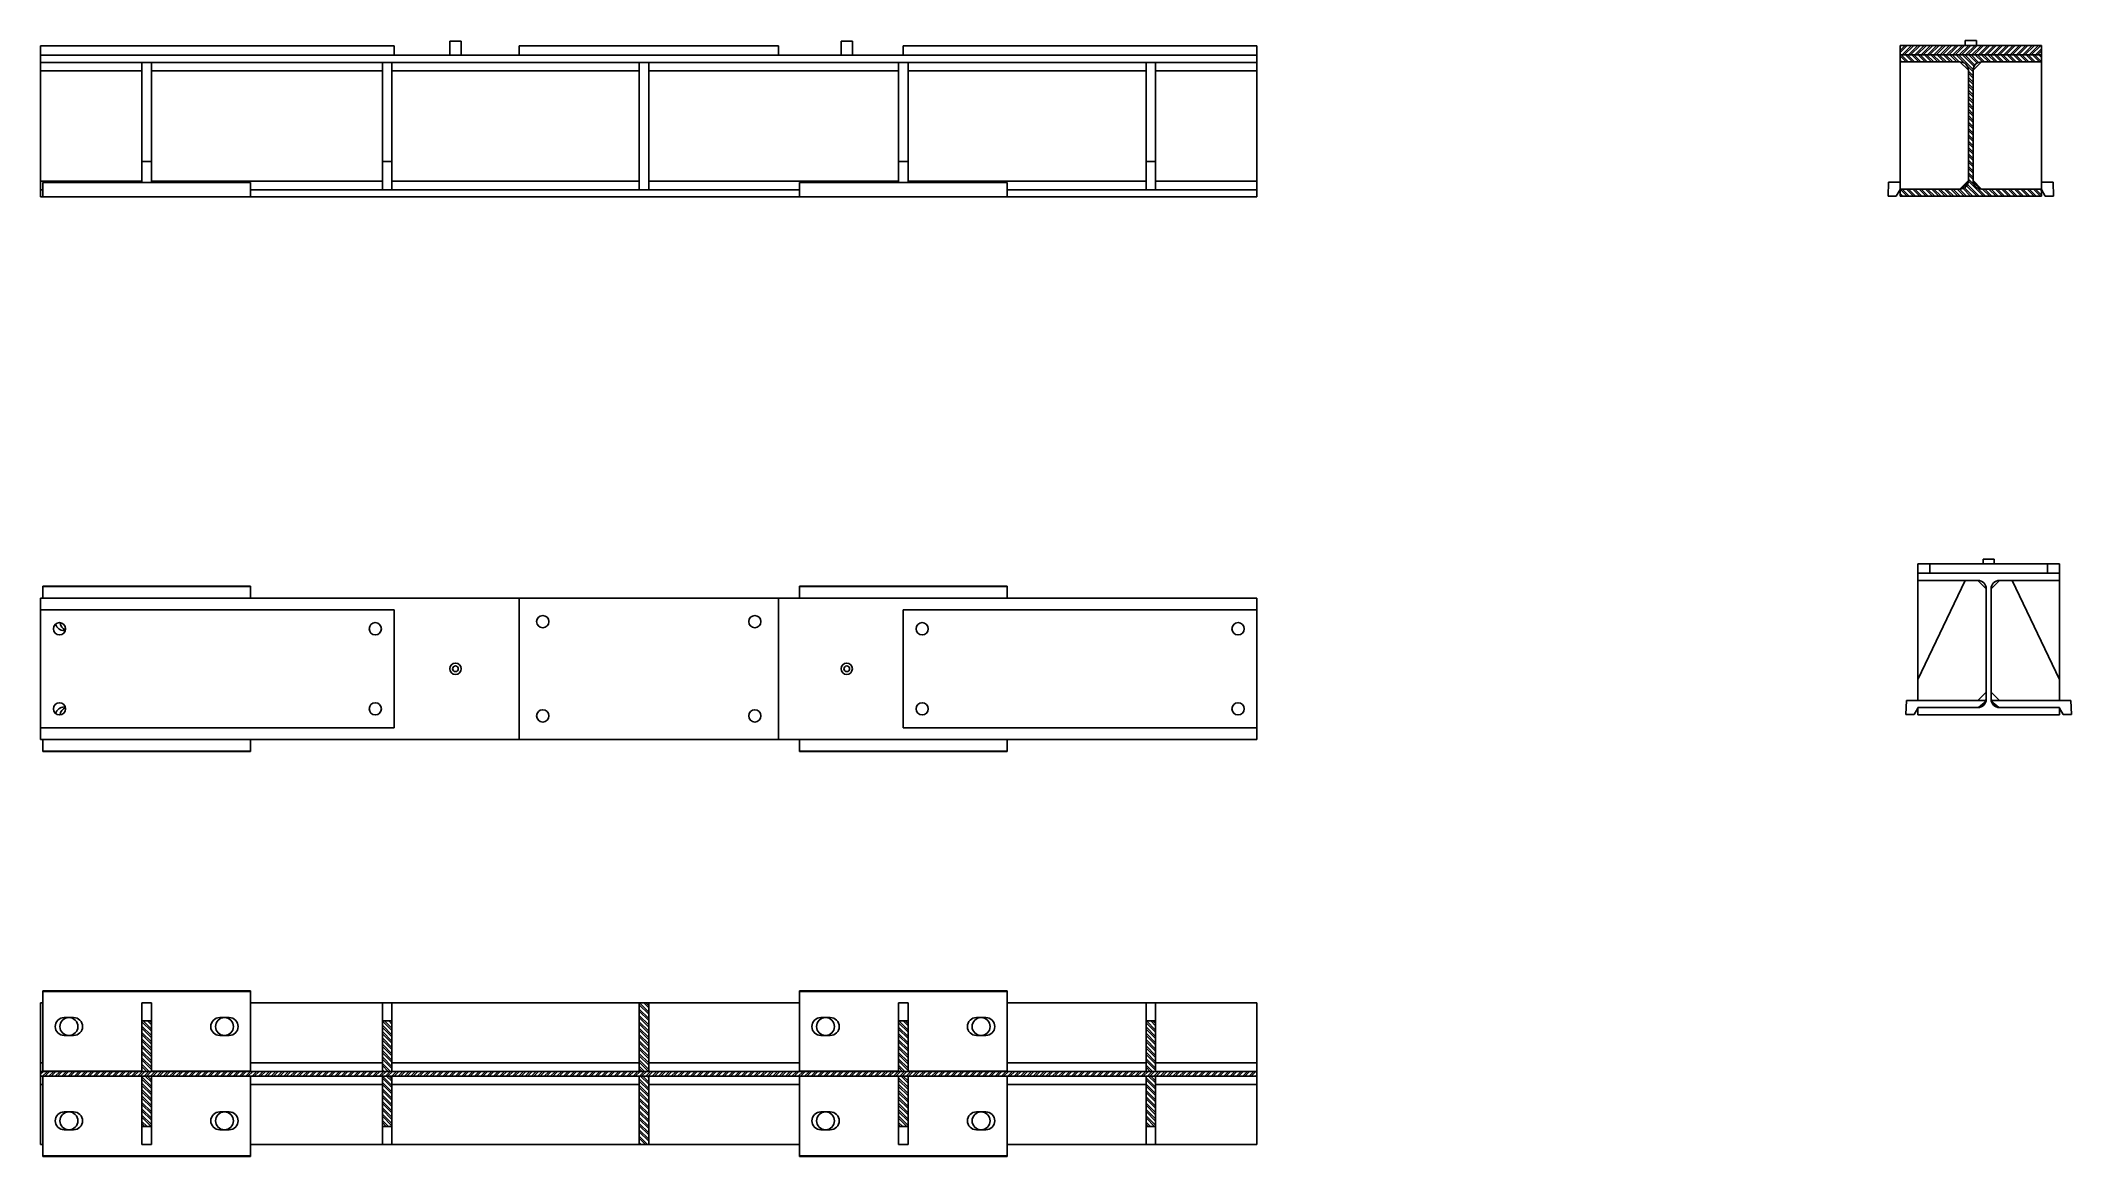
# Model space of a CAD drawing. Header units: millimetres. Extents: x 1968 to 6276, y 3418 to 5785.
import ezdxf

# ---------------------------------------------------------------- set-up
doc = ezdxf.new("R2010")
doc.units = ezdxf.units.MM

msp = doc.modelspace()

# ---------------------------------------------------------------- hatches: boundary and pattern name
at = {"linetype": 'Continuous', "lineweight": 18}
h = msp.add_hatch(dxfattribs=at)
h.set_pattern_fill('ANSI32', angle=3e-322, style=0)
h.paths.add_polyline_path([(6212.4, 5755.1), (6212.4, 5775.1), (5912.4, 5775.1), (5912.4, 5755.1)], flags=0)
h = msp.add_hatch(dxfattribs=at)
h.set_pattern_fill('ANSI32', angle=90, style=0)
edge = h.paths.add_edge_path(flags=0)
edge.add_line((5912.4, 5755.1), (5912.4, 5740.1))
edge.add_line((5912.4, 5740.1), (6039.4, 5740.1))
edge.add_arc((6039.4, 5722.1), 18, 0, 90, ccw=False)
edge.add_line((6057.4, 5722.1), (6057.4, 5488.1))
edge.add_arc((6039.4, 5488.1), 18, 270, 360, ccw=False)
edge.add_line((6039.4, 5470.1), (5912.4, 5470.1))
edge.add_line((5912.4, 5470.1), (5912.4, 5455.1))
edge.add_line((5912.4, 5455.1), (6212.4, 5455.1))
edge.add_line((6212.4, 5455.1), (6212.4, 5470.1))
edge.add_line((6212.4, 5470.1), (6085.4, 5470.1))
edge.add_arc((6085.4, 5488.1), 18, 180, 270, ccw=False)
edge.add_line((6067.4, 5488.1), (6067.4, 5722.1))
edge.add_arc((6085.4, 5722.1), 18, 90, 180, ccw=False)
edge.add_line((6085.4, 5740.1), (6212.4, 5740.1))
edge.add_line((6212.4, 5740.1), (6212.4, 5755.1))
edge.add_line((6212.4, 5755.1), (5912.4, 5755.1))
h = msp.add_hatch(dxfattribs=at)
h.set_pattern_fill('ANSI32', angle=90, style=0)
h.paths.add_polyline_path([(2203, 3598.7), (2203, 3705.6), (2183, 3705.6), (2183, 3598.7)], flags=0)
h = msp.add_hatch(dxfattribs=at)
h.set_pattern_fill('ANSI32', angle=90, style=0)
h.paths.add_polyline_path([(2713, 3705.6), (2693, 3705.6), (2693, 3598.7), (2713, 3598.7)], flags=0)
h = msp.add_hatch(dxfattribs=at)
h.set_pattern_fill('ANSI32', angle=90, style=0)
h.paths.add_polyline_path([(3258, 3743.7), (3238, 3743.7), (3238, 3598.7), (3258, 3598.7)], flags=0)
h = msp.add_hatch(dxfattribs=at)
h.set_pattern_fill('ANSI32', angle=90, style=0)
h.paths.add_polyline_path([(3808, 3598.7), (3808, 3705.6), (3788, 3705.6), (3788, 3598.7)], flags=0)
h = msp.add_hatch(dxfattribs=at)
h.set_pattern_fill('ANSI32', angle=90, style=0)
h.paths.add_polyline_path([(4333, 3705.6), (4313, 3705.6), (4313, 3598.7), (4333, 3598.7)], flags=0)
h = msp.add_hatch(dxfattribs=at)
h.set_pattern_fill('ANSI32', style=0)
h.paths.add_polyline_path([(1968, 3588.7), (4548, 3588.7), (4548, 3598.7), (1968, 3598.7)], flags=0)
h = msp.add_hatch(dxfattribs=at)
h.set_pattern_fill('ANSI32', angle=90, style=0)
h.paths.add_polyline_path([(2183, 3588.7), (2183, 3481.8), (2203, 3481.8), (2203, 3588.7)], flags=0)
h = msp.add_hatch(dxfattribs=at)
h.set_pattern_fill('ANSI32', angle=90, style=0)
h.paths.add_polyline_path([(2693, 3481.8), (2713, 3481.8), (2713, 3588.7), (2693, 3588.7)], flags=0)
h = msp.add_hatch(dxfattribs=at)
h.set_pattern_fill('ANSI32', angle=90, style=0)
h.paths.add_polyline_path([(3238, 3443.7), (3258, 3443.7), (3258, 3588.7), (3238, 3588.7)], flags=0)
h = msp.add_hatch(dxfattribs=at)
h.set_pattern_fill('ANSI32', angle=90, style=0)
h.paths.add_polyline_path([(3788, 3588.7), (3788, 3481.8), (3808, 3481.8), (3808, 3588.7)], flags=0)
h = msp.add_hatch(dxfattribs=at)
h.set_pattern_fill('ANSI32', angle=90, style=0)
h.paths.add_polyline_path([(4313, 3481.8), (4333, 3481.8), (4333, 3588.7), (4313, 3588.7)], flags=0)

# ---------------------------------------------------------------- linework, layer by layer
at = {"color": 7, "linetype": 'Continuous', "lineweight": 25}
for p, q in [((1968, 5773.9), (1968, 5753.9)), ((1968, 5773.9), (2718, 5773.9)), ((2718, 5773.9), (2718, 5753.9)), ((2836, 5783.9), (2836, 5753.9)), ((2836, 5783.9), (2860, 5783.9)), ((2860, 5753.9), (2860, 5783.9)), ((2983, 5773.9), (2983, 5753.9)), ((2983, 5773.9), (3533, 5773.9)), ((3533, 5773.9), (3533, 5753.9)), ((3666, 5783.9), (3666, 5753.9)), ((3666, 5783.9), (3690, 5783.9)), ((3690, 5753.9), (3690, 5783.9)), ((3798, 5773.9), (4548, 5773.9)), ((3798, 5773.9), (3798, 5753.9)), ((4548, 5773.9), (4548, 5753.9)), ((5912.4, 5775.1), (5912.4, 5755.1)), ((5912.4, 5775.1), (6212.4, 5775.1)), ((6050.4, 5785.1), (6050.4, 5775.1)), ((6050.4, 5785.1), (6062.4, 5785.1)), ((6062.4, 5785.1), (6074.4, 5785.1)), ((6074.4, 5775.1), (6074.4, 5785.1)), ((6212.4, 5755.1), (6212.4, 5775.1)), ((1968, 5738.9), (1968, 5753.9)), ((1968, 5753.9), (4548, 5753.9)), ((1968, 5738.9), (4548, 5738.9)), ((1968, 5720.9), (1968, 5738.9)), ((2183, 5528.9), (2183, 5738.9)), ((2203, 5528.9), (2203, 5738.9)), ((2693, 5528.9), (2693, 5738.9)), ((2713, 5528.9), (2713, 5738.9)), ((2983, 5753.9), (3533, 5753.9)), ((3238, 5738.9), (3258, 5738.9)), ((3238, 5468.9), (3238, 5738.9)), ((3258, 5468.9), (3258, 5738.9)), ((3788, 5528.9), (3788, 5738.9)), ((3808, 5528.9), (3808, 5738.9)), ((4313, 5528.9), (4313, 5738.9)), ((4333, 5528.9), (4333, 5738.9)), ((4548, 5738.9), (4548, 5753.9)), ((4548, 5720.9), (4548, 5738.9)), ((6212.4, 5755.1), (5912.4, 5755.1)), ((5912.4, 5755.1), (5912.4, 5740.1)), ((5912.4, 5740.1), (6039.4, 5740.1)), ((5912.4, 5470.1), (5912.4, 5740.1)), ((6039.4, 5740.1), (6057.4, 5722.1)), ((6085.4, 5740.1), (6067.4, 5722.1)), ((6085.4, 5740.1), (6212.4, 5740.1)), ((6212.4, 5740.1), (6212.4, 5755.1)), ((6212.4, 5470.1), (6212.4, 5740.1)), ((1968, 5486.9), (1968, 5720.9)), ((1968, 5720.9), (2183, 5720.9)), ((2203, 5720.9), (2693, 5720.9)), ((2713, 5720.9), (3238, 5720.9)), ((3258, 5720.9), (3788, 5720.9)), ((3808, 5720.9), (4313, 5720.9)), ((4333, 5720.9), (4548, 5720.9)), ((4548, 5486.9), (4548, 5720.9)), ((6057.4, 5722.1), (6057.4, 5488.1)), ((6067.4, 5488.1), (6067.4, 5722.1)), ((2183, 5483.9), (2183, 5528.9)), ((2183, 5528.9), (2203, 5528.9)), ((2203, 5483.9), (2203, 5528.9)), ((2693, 5528.9), (2713, 5528.9)), ((2693, 5468.9), (2693, 5528.9)), ((2713, 5468.9), (2713, 5528.9)), ((3788, 5528.9), (3808, 5528.9)), ((3788, 5483.9), (3788, 5528.9)), ((3808, 5483.9), (3808, 5528.9)), ((4313, 5528.9), (4333, 5528.9)), ((4313, 5468.9), (4313, 5528.9)), ((4333, 5468.9), (4333, 5528.9)), ((1968, 5468.9), (1968, 5486.9)), ((1968, 5486.9), (2183, 5486.9)), ((2413, 5483.9), (1973, 5483.9)), ((1973, 5454), (1973, 5483.9)), ((2203, 5486.9), (2693, 5486.9)), ((2413, 5454), (2413, 5483.9)), ((2713, 5486.9), (3238, 5486.9)), ((3258, 5486.9), (3788, 5486.9)), ((4018, 5483.9), (3578, 5483.9)), ((3578, 5454), (3578, 5483.9)), ((3808, 5486.9), (4313, 5486.9)), ((4018, 5454), (4018, 5483.9)), ((4333, 5486.9), (4548, 5486.9)), ((4548, 5468.9), (4548, 5486.9)), ((5886.9, 5455.2), (5887.9, 5485.1)), ((5887.9, 5485.1), (5912.4, 5485.1)), ((6057.4, 5488.1), (6039.4, 5470.1)), ((6056.9, 5483.9), (6040.6, 5470.2)), ((6054.4, 5485.1), (6057.1, 5485.1)), ((6067.4, 5488.1), (6085.4, 5470.1)), ((6070.4, 5485.1), (6067.6, 5485.1)), ((6067.9, 5483.9), (6084.1, 5470.2)), ((6236.9, 5485.1), (6212.4, 5485.1)), ((6237.8, 5455.2), (6236.9, 5485.1)), ((1968, 5468.9), (1973, 5468.9)), ((1968, 5453.9), (1968, 5468.9)), ((1968, 5453.9), (4548, 5453.9)), ((2413, 5454), (1973, 5454)), ((2413, 5468.9), (3578, 5468.9)), ((2693, 5468.9), (2713, 5468.9)), ((3238, 5468.9), (3258, 5468.9)), ((4018, 5454), (3578, 5454)), ((4018, 5468.9), (4548, 5468.9)), ((4313, 5468.9), (4333, 5468.9)), ((4548, 5453.9), (4548, 5468.9)), ((5904.3, 5455.2), (5886.9, 5455.2)), ((5912.4, 5469.1), (5904.3, 5455.2)), ((5912.4, 5470.1), (5912.4, 5455.1)), ((6039.4, 5470.1), (5912.4, 5470.1)), ((5912.4, 5455.1), (6212.4, 5455.1)), ((6212.4, 5470.1), (6085.4, 5470.1)), ((6212.4, 5455.1), (6212.4, 5470.1)), ((6212.4, 5469.1), (6220.4, 5455.2)), ((6220.4, 5455.2), (6237.8, 5455.2)), ((5950.3, 4675.2), (5950.3, 4655.2)), ((5950.3, 4675.2), (5975.3, 4675.2)), ((5950.3, 4655.2), (5950.3, 4640.2)), ((6250.3, 4655.2), (5950.3, 4655.2)), ((5975.3, 4675.2), (5975.3, 4655.2)), ((5975.3, 4675.2), (6225.3, 4675.2)), ((5975.3, 4655.2), (6225.3, 4655.2)), ((6088.3, 4685.2), (6088.3, 4675.2)), ((6088.3, 4685.2), (6100.3, 4685.2)), ((6100.3, 4685.2), (6112.3, 4685.2)), ((6112.3, 4675.2), (6112.3, 4685.2)), ((6225.3, 4675.2), (6250.3, 4675.2)), ((6225.3, 4675.2), (6225.3, 4655.2)), ((6250.3, 4675.2), (6250.3, 4655.2)), ((6250.3, 4640.2), (6250.3, 4655.2)), ((1973, 4628.1), (1973, 4627.2)), ((1973, 4628.1), (2413, 4628.1)), ((1973, 4627.2), (2413, 4627.2)), ((1973, 4627.2), (1973, 4602.6)), ((2413, 4628.1), (2413, 4627.2)), ((2413, 4627.2), (2413, 4602.6)), ((3578, 4628.1), (3578, 4627.2)), ((3578, 4628.1), (4018, 4628.1)), ((3578, 4627.2), (4018, 4627.2)), ((3578, 4627.2), (3578, 4602.6)), ((4018, 4628.1), (4018, 4627.2)), ((4018, 4627.2), (4018, 4602.6)), ((5950.3, 4430.2), (6050.3, 4640.2)), ((5950.3, 4430.2), (5950.3, 4640.2)), ((5950.3, 4640.2), (6077.3, 4640.2)), ((6077.3, 4640.2), (6095.3, 4622.2)), ((6095.3, 4622.2), (6095.3, 4388.2)), ((6123.3, 4640.2), (6105.3, 4622.2)), ((6105.3, 4388.2), (6105.3, 4622.2)), ((6123.3, 4640.2), (6250.3, 4640.2)), ((6250.3, 4430.2), (6150.3, 4640.2)), ((6250.3, 4430.2), (6250.3, 4640.2)), ((1968, 4577.6), (1968, 4602.6)), ((1968, 4602.6), (2983, 4602.6)), ((1968, 4577.6), (1968, 4327.6)), ((2718, 4577.6), (1968, 4577.6)), ((2718, 4327.6), (2718, 4577.6)), ((3533, 4602.6), (2983, 4602.6)), ((2983, 4602.6), (2983, 4302.6)), ((3533, 4602.6), (4548, 4602.6)), ((3533, 4302.6), (3533, 4602.6)), ((4548, 4577.6), (3798, 4577.6)), ((3798, 4577.6), (3798, 4327.6)), ((4548, 4577.6), (4548, 4602.6)), ((4548, 4327.6), (4548, 4577.6)), ((2018, 4533.6), (2020.3, 4533.6)), ((5950.3, 4385.2), (5950.3, 4430.2)), ((6077.3, 4385.2), (6095.3, 4403.2)), ((6105.3, 4403.2), (6123.3, 4385.2)), ((6250.3, 4385.2), (6250.3, 4430.2)), ((2020.3, 4371.6), (2018, 4371.6)), ((5924.9, 4355.3), (5925.8, 4385.2)), ((5942.3, 4355.3), (5924.9, 4355.3)), ((5925.8, 4385.2), (6095.1, 4385.2)), ((5950.3, 4369.2), (5942.3, 4355.3)), ((5950.3, 4370.2), (5950.3, 4355.2)), ((6077.3, 4370.2), (5950.3, 4370.2)), ((5950.3, 4355.2), (6250.3, 4355.2)), ((6094.8, 4384), (6078.6, 4370.2)), ((6095.3, 4388.2), (6092.3, 4385.2)), ((6105.3, 4388.2), (6108.3, 4385.2)), ((6274.8, 4385.2), (6105.6, 4385.2)), ((6105.8, 4384), (6122.1, 4370.2)), ((6250.3, 4370.2), (6123.3, 4370.2)), ((6250.3, 4355.2), (6250.3, 4370.2)), ((6250.3, 4369.2), (6258.3, 4355.3)), ((6258.3, 4355.3), (6275.8, 4355.3)), ((6275.8, 4355.3), (6274.8, 4385.2)), ((1968, 4302.6), (1968, 4327.6)), ((1968, 4327.6), (2718, 4327.6)), ((3798, 4327.6), (4548, 4327.6)), ((4548, 4302.6), (4548, 4327.6)), ((1968, 4302.6), (2983, 4302.6)), ((1973, 4278.1), (1973, 4302.6)), ((2413, 4278.1), (1973, 4278.1)), ((1973, 4277.2), (1973, 4278.1)), ((2413, 4277.2), (1973, 4277.2)), ((2413, 4278.1), (2413, 4302.6)), ((2413, 4277.2), (2413, 4278.1)), ((2983, 4302.6), (3533, 4302.6)), ((3533, 4302.6), (4548, 4302.6)), ((3578, 4278.1), (3578, 4302.6)), ((4018, 4278.1), (3578, 4278.1)), ((3578, 4277.2), (3578, 4278.1)), ((4018, 4277.2), (3578, 4277.2)), ((4018, 4278.1), (4018, 4302.6)), ((4018, 4277.2), (4018, 4278.1)), ((1973, 3769.2), (1973, 3768.2)), ((1973, 3769.2), (2413, 3769.2)), ((1973, 3768.2), (2413, 3768.2)), ((1973, 3768.2), (1973, 3599)), ((2413, 3769.2), (2413, 3768.2)), ((2413, 3768.2), (2413, 3599)), ((3578, 3769.2), (3578, 3768.2)), ((3578, 3769.2), (4018, 3769.2)), ((3578, 3768.2), (4018, 3768.2)), ((3578, 3768.2), (3578, 3599)), ((4018, 3769.2), (4018, 3768.2)), ((4018, 3768.2), (4018, 3599)), ((1968, 3743.7), (1973, 3743.7)), ((1968, 3616.7), (1968, 3743.7)), ((2038, 3712.7), (2018, 3712.7)), ((2203, 3743.7), (2183, 3743.7)), ((2183, 3743.7), (2183, 3705.6)), ((2183, 3598.7), (2183, 3705.6)), ((2203, 3705.6), (2183, 3705.6)), ((2203, 3743.7), (2203, 3705.6)), ((2203, 3598.7), (2203, 3705.6)), ((2368, 3712.7), (2348, 3712.7)), ((2413, 3743.7), (2693, 3743.7)), ((2713, 3743.7), (2693, 3743.7)), ((2693, 3743.7), (2693, 3705.6)), ((2693, 3705.6), (2693, 3598.7)), ((2713, 3705.6), (2693, 3705.6)), ((2713, 3743.7), (2713, 3705.6)), ((2713, 3743.7), (3238, 3743.7)), ((2713, 3705.6), (2713, 3598.7)), ((3238, 3743.7), (3238, 3598.7)), ((3258, 3743.7), (3238, 3743.7)), ((3258, 3743.7), (3258, 3598.7)), ((3258, 3743.7), (3578, 3743.7)), ((3643, 3712.7), (3623, 3712.7)), ((3808, 3743.7), (3788, 3743.7)), ((3788, 3743.7), (3788, 3705.6)), ((3788, 3598.7), (3788, 3705.6)), ((3808, 3705.6), (3788, 3705.6)), ((3808, 3743.7), (3808, 3705.6)), ((3808, 3598.7), (3808, 3705.6)), ((3973, 3712.7), (3953, 3712.7)), ((4018, 3743.7), (4313, 3743.7)), ((4333, 3743.7), (4313, 3743.7)), ((4313, 3743.7), (4313, 3705.6)), ((4313, 3705.6), (4313, 3598.7)), ((4333, 3705.6), (4313, 3705.6)), ((4333, 3743.7), (4333, 3705.6)), ((4333, 3743.7), (4548, 3743.7)), ((4333, 3705.6), (4333, 3598.7)), ((4548, 3616.7), (4548, 3743.7)), ((2018, 3674.7), (2038, 3674.7)), ((2348, 3674.7), (2368, 3674.7)), ((3623, 3674.7), (3643, 3674.7)), ((3953, 3674.7), (3973, 3674.7)), ((1968, 3598.7), (1968, 3616.7)), ((1968, 3616.7), (1973, 3616.7)), ((4548, 3598.7), (1968, 3598.7)), ((1968, 3588.7), (1968, 3598.7)), ((1968, 3588.7), (4548, 3588.7)), ((1968, 3570.7), (1968, 3588.7)), ((1973, 3599), (2183, 3599)), ((2183, 3588.5), (1973, 3588.5)), ((1973, 3419.2), (1973, 3588.5)), ((2183, 3598.7), (2203, 3598.7)), ((2203, 3588.7), (2183, 3588.7)), ((2183, 3588.7), (2183, 3481.8)), ((2203, 3599), (2413, 3599)), ((2203, 3588.7), (2203, 3481.8)), ((2413, 3588.5), (2203, 3588.5)), ((2413, 3616.7), (2693, 3616.7)), ((2413, 3419.2), (2413, 3588.5)), ((2693, 3598.7), (2713, 3598.7)), ((2713, 3588.7), (2693, 3588.7)), ((2693, 3481.8), (2693, 3588.7)), ((2713, 3616.7), (3238, 3616.7)), ((2713, 3481.8), (2713, 3588.7)), ((3238, 3598.7), (3258, 3598.7)), ((3238, 3443.7), (3238, 3588.7)), ((3258, 3588.7), (3238, 3588.7)), ((3258, 3616.7), (3578, 3616.7)), ((3258, 3443.7), (3258, 3588.7)), ((3578, 3599), (3788, 3599)), ((3788, 3588.5), (3578, 3588.5)), ((3578, 3419.2), (3578, 3588.5)), ((3788, 3598.7), (3808, 3598.7)), ((3808, 3588.7), (3788, 3588.7)), ((3788, 3588.7), (3788, 3481.8)), ((3808, 3599), (4018, 3599)), ((3808, 3588.7), (3808, 3481.8)), ((4018, 3588.5), (3808, 3588.5)), ((4018, 3616.7), (4313, 3616.7)), ((4018, 3419.2), (4018, 3588.5)), ((4313, 3598.7), (4333, 3598.7)), ((4313, 3481.8), (4313, 3588.7)), ((4333, 3588.7), (4313, 3588.7)), ((4333, 3616.7), (4548, 3616.7)), ((4333, 3481.8), (4333, 3588.7)), ((4548, 3598.7), (4548, 3616.7)), ((4548, 3588.7), (4548, 3598.7)), ((4548, 3570.7), (4548, 3588.7)), ((1968, 3443.7), (1968, 3570.7)), ((1968, 3570.7), (1973, 3570.7)), ((2413, 3570.7), (2693, 3570.7)), ((2713, 3570.7), (3238, 3570.7)), ((3258, 3570.7), (3578, 3570.7)), ((4018, 3570.7), (4313, 3570.7)), ((4333, 3570.7), (4548, 3570.7)), ((4548, 3443.7), (4548, 3570.7)), ((2038, 3512.7), (2018, 3512.7)), ((2368, 3512.7), (2348, 3512.7)), ((3643, 3512.7), (3623, 3512.7)), ((3973, 3512.7), (3953, 3512.7)), ((2018, 3474.7), (2038, 3474.7)), ((2183, 3481.8), (2203, 3481.8)), ((2183, 3443.7), (2183, 3481.8)), ((2203, 3443.7), (2203, 3481.8)), ((2348, 3474.7), (2368, 3474.7)), ((2693, 3481.8), (2713, 3481.8)), ((2693, 3443.7), (2693, 3481.8)), ((2713, 3443.7), (2713, 3481.8)), ((3623, 3474.7), (3643, 3474.7)), ((3788, 3481.8), (3808, 3481.8)), ((3788, 3443.7), (3788, 3481.8)), ((3808, 3443.7), (3808, 3481.8)), ((3953, 3474.7), (3973, 3474.7)), ((4313, 3481.8), (4333, 3481.8)), ((4313, 3443.7), (4313, 3481.8)), ((4333, 3443.7), (4333, 3481.8)), ((1968, 3443.7), (1973, 3443.7)), ((2413, 3419.2), (1973, 3419.2)), ((1973, 3418.3), (1973, 3419.2)), ((2413, 3418.3), (1973, 3418.3)), ((2183, 3443.7), (2203, 3443.7)), ((2413, 3443.7), (2693, 3443.7)), ((2413, 3418.3), (2413, 3419.2)), ((2693, 3443.7), (2713, 3443.7)), ((2713, 3443.7), (3238, 3443.7)), ((3238, 3443.7), (3258, 3443.7)), ((3258, 3443.7), (3578, 3443.7)), ((4018, 3419.2), (3578, 3419.2)), ((3578, 3418.3), (3578, 3419.2)), ((4018, 3418.3), (3578, 3418.3)), ((3788, 3443.7), (3808, 3443.7)), ((4018, 3443.7), (4313, 3443.7)), ((4018, 3418.3), (4018, 3419.2)), ((4313, 3443.7), (4333, 3443.7)), ((4333, 3443.7), (4548, 3443.7))]:
    msp.add_line(p, q, dxfattribs=at)
for centre, radius in [((2008, 4537.6), 13), ((2678, 4537.6), 13), ((3033, 4552.6), 13), ((3483, 4552.6), 13), ((3838, 4537.6), 13), ((4508, 4537.6), 13), ((2848, 4452.6), 12), ((2848, 4452.6), 6), ((3678, 4452.6), 12), ((3678, 4452.6), 6), ((2008, 4367.6), 13), ((2678, 4367.6), 13), ((3033, 4352.6), 13), ((3483, 4352.6), 13), ((3838, 4367.6), 13), ((4508, 4367.6), 13), ((2028, 3693.7), 19), ((2358, 3693.7), 19), ((3633, 3693.7), 19), ((3963, 3693.7), 19), ((2028, 3493.7), 19), ((2358, 3493.7), 19), ((3633, 3493.7), 19), ((3963, 3493.7), 19)]:
    msp.add_circle(centre, radius, dxfattribs=at)
for centre, radius, start, end in [((6039.4, 5722.1), 18, 0, 90), ((6085.4, 5722.1), 18, 90, 180), ((6039.4, 5488.1), 18, 270, 0), ((6085.4, 5488.1), 18, 180, 270), ((6077.3, 4622.2), 18, 0, 90), ((6123.3, 4622.2), 18, 90, 180), ((2018, 4552.6), 19, 195.3077, 270), ((2028, 4552.6), 19, 186.1865, 247.5533), ((2018, 4352.6), 19, 90, 164.6923), ((2028, 4352.6), 19, 112.4467, 173.8135), ((6077.3, 4388.2), 18, 270, 0), ((6123.3, 4388.2), 18, 180, 270), ((2018, 3693.7), 19, 90, 270), ((2038, 3693.7), 19, 270, 90), ((2348, 3693.7), 19, 90, 270), ((2368, 3693.7), 19, 270, 90), ((3623, 3693.7), 19, 90, 270), ((3643, 3693.7), 19, 270, 90), ((3953, 3693.7), 19, 90, 270), ((3973, 3693.7), 19, 270, 90), ((2018, 3493.7), 19, 90, 270), ((2038, 3493.7), 19, 270, 90), ((2348, 3493.7), 19, 90, 270), ((2368, 3493.7), 19, 270, 90), ((3623, 3493.7), 19, 90, 270), ((3643, 3493.7), 19, 270, 90), ((3953, 3493.7), 19, 90, 270), ((3973, 3493.7), 19, 270, 90)]:
    msp.add_arc(centre, radius, start, end, dxfattribs=at)

doc.saveas('drawing.dxf')
